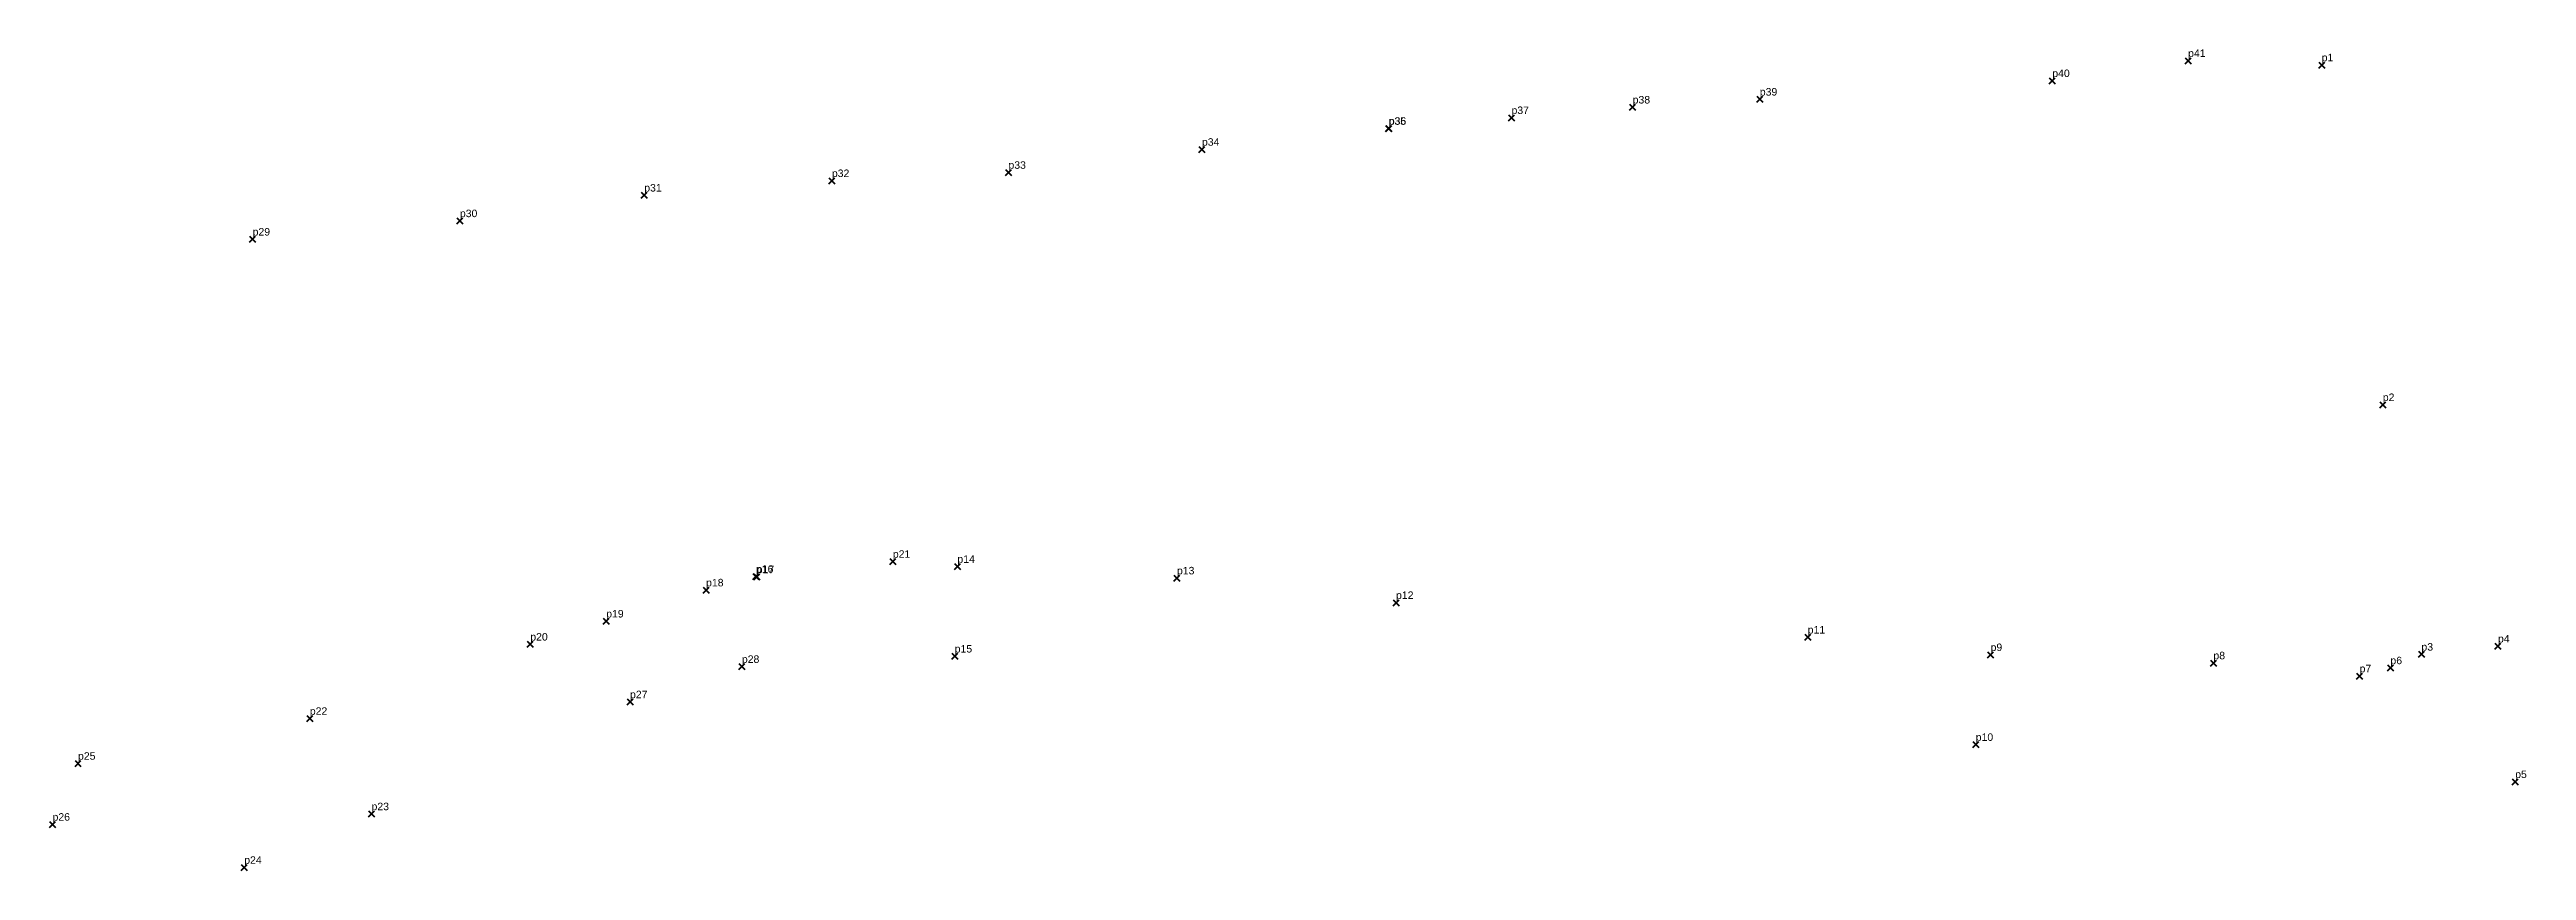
# Model space of a CAD drawing. Header units: millimetres. Extents: x 611054 to 611220, y 1318954 to 1319008.
import ezdxf

# ---------------------------------------------------------------- set-up
doc = ezdxf.new("R2010")
doc.units = ezdxf.units.MM
doc.header["$PDMODE"] = 3
doc.header["$PDSIZE"] = 0.2
doc.layers.add('Point', color=5, linetype='CONTINUOUS', lineweight=100)
doc.layers.add('Point_Name', color=1, linetype='CONTINUOUS', lineweight=100)
doc.styles.get("Standard").update_dxf_attribs({"font": 'arial.ttf', "width": 0.65})

msp = doc.modelspace()

# ---------------------------------------------------------------- linework, layer by layer
at = {"layer": 'Point'}
for p in [(611196.94, 1319007.67, 104.73), (611205.86, 1319007.38, 104.2), (611187.87, 1319006.33, 105.19), (611151.76, 1319003.86, 106.51), (611159.85, 1319004.56, 106.17), (611168.34, 1319005.09, 105.92), (611143.55, 1319003.14, 106.88), (611143.57, 1319003.14, 106.87), (611131.09, 1319001.74, 107.3), (611093.85, 1318998.68, 106.76), (611106.38, 1318999.65, 106.83), (611118.17, 1319000.2, 107.23), (611067.7, 1318995.74, 106.77), (611081.54, 1318996.97, 106), (611209.94, 1318984.69, 104.15), (611110.45, 1318974.22, 106.28), (611114.76, 1318973.88, 105.67), (611097.98, 1318972.31, 106.21), (611101.31, 1318973.22, 106.04), (611101.36, 1318973.19, 106.1), (611129.42, 1318973.11, 106.33), (611144.05, 1318971.47, 106.51), (611091.31, 1318970.23, 106.35), (611171.54, 1318969.16, 104.3), (611086.24, 1318968.69, 106.56), (611114.58, 1318967.89, 105.63), (611183.75, 1318967.99, 104.07), (611198.63, 1318967.44, 104.25), (611212.52, 1318968.02, 104.3), (611217.63, 1318968.56, 103.83), (611100.37, 1318967.2, 107.04), (611208.39, 1318966.57, 104.34), (611210.45, 1318967.11, 103.93), (611092.9, 1318964.84, 107.16), (611071.52, 1318963.73, 106.76), (611056.04, 1318960.73, 107.32), (611182.76, 1318961.99, 103.98), (611218.78, 1318959.51, 103.86), (611075.64, 1318957.36, 106.61), (611054.34, 1318956.66, 107.38), (611067.14, 1318953.78, 106.35)]:
    msp.add_point(p, dxfattribs=at)

# ---------------------------------------------------------------- texts
at = {"layer": 'Point_Name'}
for s, p in [('p41', (611196.94, 1319007.92)), ('p1', (611205.86, 1319007.63)), ('p39', (611168.34, 1319005.34)), ('p40', (611187.87, 1319006.58)), ('p35', (611143.55, 1319003.39)), ('p36', (611143.57, 1319003.39)), ('p37', (611151.76, 1319004.11)), ('p38', (611159.85, 1319004.81)), ('p34', (611131.09, 1319001.99)), ('p33', (611118.17, 1319000.45)), ('p31', (611093.85, 1318998.93)), ('p32', (611106.38, 1318999.9)), ('p30', (611081.54, 1318997.22)), ('p29', (611067.7, 1318995.99)), ('p2', (611209.94, 1318984.94)), ('p21', (611110.45, 1318974.47)), ('p14', (611114.76, 1318974.13)), ('p18', (611097.98, 1318972.56)), ('p16', (611101.31, 1318973.47)), ('p17', (611101.36, 1318973.44)), ('p13', (611129.42, 1318973.36)), ('p19', (611091.31, 1318970.48)), ('p12', (611144.05, 1318971.72)), ('p20', (611086.24, 1318968.94)), ('p11', (611171.54, 1318969.41)), ('p4', (611217.63, 1318968.81)), ('p28', (611100.37, 1318967.45)), ('p15', (611114.58, 1318968.14)), ('p9', (611183.75, 1318968.24)), ('p8', (611198.63, 1318967.69)), ('p6', (611210.45, 1318967.36)), ('p3', (611212.52, 1318968.27)), ('p7', (611208.39, 1318966.82)), ('p22', (611071.52, 1318963.98)), ('p27', (611092.9, 1318965.09)), ('p10', (611182.76, 1318962.24)), ('p25', (611056.04, 1318960.98)), ('p5', (611218.78, 1318959.76)), ('p23', (611075.64, 1318957.61)), ('p26', (611054.34, 1318956.91)), ('p24', (611067.14, 1318954.03))]:
    msp.add_text(s, height=0.5, dxfattribs=at).set_placement(p)

doc.saveas('drawing.dxf')
